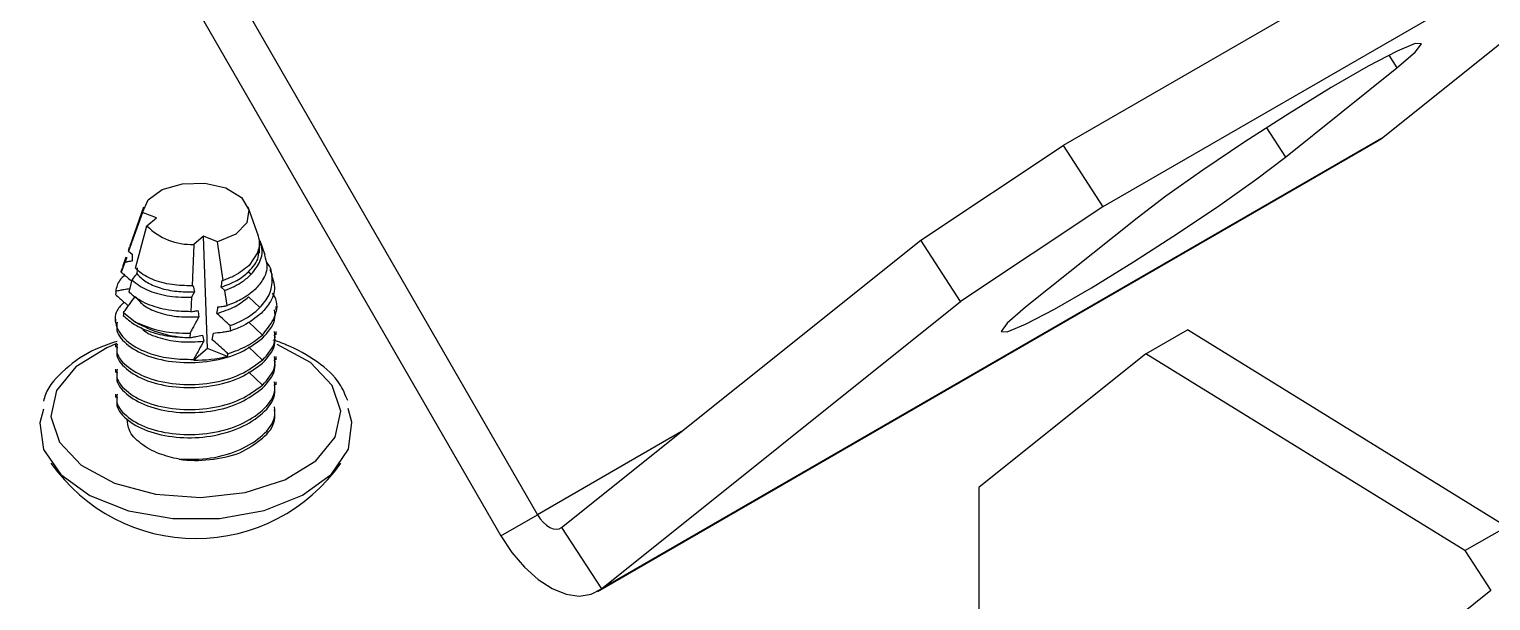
# Model space of a CAD drawing. Extents: x -0.9 to 11.7, y -14.6 to 0.
# Drawn here: x 4.133 to 5.624, y -5.421 to -4.838 of the extents above; entities that cross this region are included whole.
import ezdxf

# ---------------------------------------------------------------- set-up
doc = ezdxf.new("R2010")
doc.units = 0
doc.header["$LTSCALE"] = 0.5
doc.header["$MEASUREMENT"] = 0
doc.layers.add('Hardware', color=242, linetype='CONTINUOUS')
doc.layers.add('Mounting', color=4, linetype='CONTINUOUS')

msp = doc.modelspace()

# ---------------------------------------------------------------- linework, layer by layer
at = {"layer": 'Hardware', "linetype": 'Continuous', "lineweight": 25, "transparency": 16777216}
for p, q in [((4.2499, -5.0196), (4.2359, -5.0592)), ((4.367, -5.0489), (4.3567, -5.0196)), ((4.2488, -5.0248), (4.2347, -5.0643)), ((4.2631, -5.0304), (4.2488, -5.0248)), ((4.2534, -5.0386), (4.2631, -5.0304)), ((4.2416, -5.0817), (4.2534, -5.0386)), ((4.311, -5.0491), (4.3013, -5.0574)), ((4.3151, -5.1635), (4.311, -5.0491)), ((4.3253, -5.0547), (4.311, -5.0491)), ((4.2347, -5.0643), (4.2382, -5.0674)), ((4.3013, -5.0574), (4.2994, -5.0997)), ((4.3312, -5.0941), (4.3253, -5.0547)), ((4.3664, -5.0654), (4.3575, -5.0789)), ((4.3683, -5.0665), (4.3683, -5.0564)), ((4.3739, -5.0682), (4.3688, -5.0539)), ((4.2307, -5.0757), (4.2272, -5.0856)), ((4.2318, -5.0705), (4.2284, -5.0801)), ((4.2327, -5.0708), (4.2307, -5.0757)), ((4.2351, -5.1058), (4.2383, -5.0937)), ((4.3301, -5.0943), (4.3312, -5.0941)), ((4.3571, -5.0853), (4.3598, -5.0879)), ((4.3813, -5.0892), (4.3792, -5.0832)), ((4.2989, -5.1111), (4.2983, -5.126)), ((4.3018, -5.1058), (4.2989, -5.1111)), ((4.2994, -5.0997), (4.3006, -5.0995)), ((4.3328, -5.1045), (4.329, -5.101)), ((4.3351, -5.1198), (4.3328, -5.1045)), ((4.3571, -5.1108), (4.3686, -5.1218)), ((4.2295, -5.1269), (4.2418, -5.1365)), ((4.3853, -5.124), (4.3853, -5.1208)), ((4.2213, -5.1336), (4.2213, -5.1368)), ((4.3389, -5.1455), (4.3381, -5.1402)), ((4.3571, -5.1363), (4.3711, -5.1498)), ((4.2973, -5.1478), (4.2971, -5.1523)), ((4.2971, -5.1523), (4.2971, -5.1524)), ((4.3853, -5.1495), (4.3853, -5.1463)), ((4.2213, -5.1591), (4.2213, -5.1623)), ((4.3151, -5.1635), (4.3011, -5.1753)), ((4.3356, -5.1715), (4.3151, -5.1635)), ((4.3571, -5.1619), (4.3711, -5.1753)), ((4.3853, -5.175), (4.3853, -5.1718)), ((4.2213, -5.1846), (4.2213, -5.1878)), ((4.3571, -5.1874), (4.3711, -5.2008)), ((4.3853, -5.2006), (4.3853, -5.1974)), ((4.2213, -5.2101), (4.2213, -5.2133))]:
    msp.add_line(p, q, dxfattribs=at)
at = {"layer": 'Hardware', "linetype": 'Continuous', "lineweight": 25, "transparency": 16777216, "flags": 128}
for points in [[(4.2488, -5.0248), (4.2545, -5.0119), (4.2689, -5.0015), (4.2895, -4.9955), (4.3125, -4.9949), (4.3338, -4.9999), (4.3497, -5.0095), (4.3573, -5.0221), (4.3553, -5.0353), (4.3439, -5.0469), (4.3253, -5.0547)], [(4.2225, -5.1585), (4.2124, -5.1627), (4.1808, -5.1822), (4.1611, -5.2064), (4.1554, -5.2329), (4.1641, -5.2591), (4.1864, -5.2825), (4.2202, -5.3008), (4.2621, -5.3121), (4.3081, -5.3154), (4.3535, -5.3104), (4.3941, -5.2975), (4.4257, -5.278), (4.4454, -5.2538), (4.4511, -5.2273), (4.4424, -5.2011), (4.4201, -5.1777), (4.3863, -5.1594)], [(4.1478, -5.2252), (4.1442, -5.2391), (4.1479, -5.2665), (4.1654, -5.292), (4.1951, -5.3134), (4.2344, -5.3288), (4.2799, -5.3368), (4.3274, -5.3367), (4.3728, -5.3286), (4.412, -5.3131), (4.4416, -5.2916), (4.4588, -5.266), (4.4623, -5.2386), (4.4585, -5.2247)]]:
    msp.add_lwpolyline(points, dxfattribs=at)
at = {"layer": 'Hardware', "linetype": 'Continuous', "lineweight": 25, "transparency": 16777216}
for centre, radius, start, end in [((4.2983, -4.9944), 0.063, 224.5631, 272.6955), ((4.346, -5.0564), 0.0223, 336.2735, 19.7425), ((4.2992, -5.0405), 0.1118, 239.0827, 268.9145), ((4.3035, -5.0395), 0.1358, 268.996, 283.6435), ((4.3033, -5.1441), 0.1334, 262.5836, 289.5865), ((4.3033, -5.1765), 0.1806, 215.0831, 324.9169)]:
    msp.add_arc(centre, radius, start, end, dxfattribs=at)
for major_axis, ratio, start_param, end_param in [((0.0345, 0.4644), 0.11879, 2.106865, 2.124296), ((0.0568, 0.413), 0.076924, 2.224563, 2.242331), ((0.0345, 0.4644), 0.11879, 4.107927, 4.125516), ((0.0435, 0.5851), 0.11879, 2.061924, 2.068646), ((-0.0516, 0.455), 0.087058, 2.184743, 2.202005), ((0.0716, 0.5203), 0.076924, 2.179959, 2.186779), ((-0.0516, 0.455), 0.087058, 2.254986, 2.273088), ((0.0345, 0.4644), 0.11879, 4.035415, 4.053894), ((-0.0516, 0.455), 0.087058, 2.328929, 2.348117), ((0.0345, 0.4644), 0.11879, 3.958698, 3.978337), ((0.0435, 0.5851), 0.11879, 4.105801, 4.111201), ((-0.0651, 0.5733), 0.087058, 2.197793, 2.199315)]:
    msp.add_ellipse((4.3033, -4.8337), major_axis=major_axis, ratio=ratio, start_param=start_param, end_param=end_param, dxfattribs=at)
for points, knots in [([(4.2347, -5.0643), (4.2348, -5.0633), (4.2348, -5.0616), (4.2359, -5.06), (4.2363, -5.0594)], [0, 0, 0, 0, 0.597927, 1, 1, 1, 1]), ([(4.3571, -5.0853), (4.3615, -5.0804), (4.368, -5.0731), (4.3673, -5.0649), (4.367, -5.0621)], [0, 0, 0, 0, 0.662158, 1, 1, 1, 1]), ([(4.3598, -5.0879), (4.3631, -5.0836), (4.3699, -5.0749), (4.372, -5.0627), (4.3689, -5.0561), (4.368, -5.0542)], [0, 0, 0, 0, 0.410283, 0.832713, 1, 1, 1, 1]), ([(4.2272, -5.0856), (4.2272, -5.0851), (4.2273, -5.0833), (4.2284, -5.0816), (4.2292, -5.0805)], [0, 0, 0, 0, 0.303953, 1, 1, 1, 1]), ([(4.2382, -5.0743), (4.2368, -5.0746), (4.2343, -5.075), (4.2318, -5.0755), (4.2307, -5.0757)], [0, 0, 0, 0, 0.553329, 1, 1, 1, 1]), ([(4.2994, -5.0997), (4.2925, -5.0995), (4.278, -5.0991), (4.2585, -5.0937), (4.247, -5.087), (4.2426, -5.0826), (4.2416, -5.0817)], [0, 0, 0, 0, 0.2892147, 0.6028235, 0.9172916, 1, 1, 1, 1]), ([(4.3575, -5.0789), (4.3529, -5.0826), (4.3455, -5.0887), (4.3351, -5.0926), (4.3312, -5.0941)], [0, 0, 0, 0, 0.625129, 1, 1, 1, 1]), ([(4.3731, -5.0685), (4.3742, -5.0718), (4.3771, -5.0802), (4.3732, -5.0925), (4.3665, -5.1001), (4.3638, -5.1032)], [0, 0, 0, 0, 0.283174, 0.705394, 1, 1, 1, 1]), ([(4.3686, -5.1218), (4.3721, -5.1176), (4.3799, -5.1084), (4.382, -5.0923), (4.3799, -5.0803), (4.375, -5.0752), (4.3747, -5.0749)], [0, 0, 0, 0, 0.289061, 0.634043, 0.979457, 1, 1, 1, 1]), ([(4.2307, -5.0888), (4.2289, -5.0904), (4.2236, -5.0955), (4.2223, -5.1012), (4.2214, -5.1051)], [0, 0, 0, 0, 0.3290711, 1, 1, 1, 1]), ([(4.2272, -5.0856), (4.2283, -5.0866), (4.2318, -5.0898), (4.2355, -5.0929), (4.238, -5.0951)], [0, 0, 0, 0, 0.311744, 1, 1, 1, 1]), ([(4.2383, -5.0937), (4.2388, -5.0931), (4.2404, -5.0909), (4.242, -5.0887), (4.243, -5.0872)], [0, 0, 0, 0, 0.302927, 1, 1, 1, 1]), ([(4.2383, -5.0937), (4.2406, -5.0957), (4.2469, -5.1012), (4.2625, -5.1078), (4.2818, -5.1113), (4.2943, -5.1112), (4.2989, -5.1111)], [0, 0, 0, 0, 0.17859, 0.499536, 0.816877, 1, 1, 1, 1]), ([(4.243, -5.0872), (4.2459, -5.0901), (4.2517, -5.0959), (4.2661, -5.1021), (4.2833, -5.1058), (4.2957, -5.1058), (4.3018, -5.1058)], [0, 0, 0, 0, 0.2476686, 0.5055225, 0.7576665, 1, 1, 1, 1]), ([(4.329, -5.101), (4.3346, -5.0989), (4.3457, -5.0948), (4.3533, -5.0884), (4.3571, -5.0853)], [0, 0, 0, 0, 0.508709, 1, 1, 1, 1]), ([(4.3328, -5.1045), (4.3392, -5.1017), (4.3497, -5.097), (4.357, -5.0904), (4.3598, -5.0879)], [0, 0, 0, 0, 0.6080917, 1, 1, 1, 1]), ([(4.3803, -5.0896), (4.3816, -5.0927), (4.385, -5.1012), (4.3812, -5.1148), (4.3735, -5.1237), (4.3701, -5.1276)], [0, 0, 0, 0, 0.240366, 0.662643, 1, 1, 1, 1]), ([(4.2359, -5.1027), (4.2339, -5.103), (4.2305, -5.1035), (4.2257, -5.1044), (4.2228, -5.1049), (4.2214, -5.1051)], [0, 0, 0, 0, 0.417151, 0.708574, 1, 1, 1, 1]), ([(4.2214, -5.1086), (4.2228, -5.1098), (4.2257, -5.1124), (4.23, -5.1162), (4.233, -5.1186), (4.2345, -5.1198)], [0, 0, 0, 0, 0.328016, 0.656035, 1, 1, 1, 1]), ([(4.2295, -5.1269), (4.2305, -5.1255), (4.2325, -5.1227), (4.2364, -5.1172), (4.2394, -5.1131), (4.2414, -5.1104)], [0, 0, 0, 0, 0.252417, 0.504835, 1, 1, 1, 1]), ([(4.2983, -5.126), (4.2916, -5.1258), (4.2766, -5.1254), (4.2556, -5.1198), (4.2418, -5.1124), (4.2364, -5.1071), (4.2351, -5.1058)], [0, 0, 0, 0, 0.252713, 0.571095, 0.890838, 1, 1, 1, 1]), ([(4.2414, -5.1104), (4.2442, -5.1138), (4.2499, -5.1205), (4.266, -5.1277), (4.2855, -5.1317), (4.2995, -5.1313), (4.3064, -5.1311)], [0, 0, 0, 0, 0.24779, 0.505775, 0.75792, 1, 1, 1, 1]), ([(4.3246, -5.1278), (4.3312, -5.1257), (4.344, -5.1215), (4.3528, -5.1143), (4.3571, -5.1108)], [0, 0, 0, 0, 0.50834, 1, 1, 1, 1]), ([(4.3638, -5.1032), (4.3592, -5.107), (4.3512, -5.1135), (4.3399, -5.1179), (4.3351, -5.1198)], [0, 0, 0, 0, 0.56887, 1, 1, 1, 1]), ([(4.3711, -5.1498), (4.3759, -5.1438), (4.3856, -5.1318), (4.3874, -5.1159), (4.3822, -5.1084), (4.3813, -5.1072)], [0, 0, 0, 0, 0.449384, 0.910592, 1, 1, 1, 1]), ([(4.23, -5.1161), (4.2273, -5.1189), (4.2198, -5.1269), (4.221, -5.1419), (4.2329, -5.158), (4.254, -5.1687), (4.2779, -5.1742), (4.2934, -5.1745), (4.301, -5.1746)], [0, 0, 0, 0, 0.111679, 0.314637, 0.509549, 0.710743, 0.858211, 1, 1, 1, 1]), ([(4.2983, -5.126), (4.2993, -5.1259), (4.3016, -5.1255), (4.3039, -5.125), (4.3052, -5.1248)], [0, 0, 0, 0, 0.429588, 1, 1, 1, 1]), ([(4.3258, -5.1211), (4.3277, -5.1209), (4.3308, -5.1205), (4.3338, -5.12), (4.3351, -5.1198)], [0, 0, 0, 0, 0.609568, 1, 1, 1, 1]), ([(4.3381, -5.1402), (4.3395, -5.1397), (4.3488, -5.1361), (4.3597, -5.13), (4.3667, -5.1235), (4.3686, -5.1218)], [0, 0, 0, 0, 0.115809, 0.765213, 1, 1, 1, 1]), ([(4.3711, -5.153), (4.3766, -5.147), (4.3849, -5.1379), (4.384, -5.1276), (4.3836, -5.124)], [0, 0, 0, 0, 0.654264, 1, 1, 1, 1]), ([(4.2229, -5.1368), (4.2226, -5.1395), (4.2216, -5.1478), (4.2334, -5.1612), (4.2559, -5.173), (4.2863, -5.1787), (4.319, -5.1773), (4.35, -5.1687), (4.3641, -5.1582), (4.3711, -5.153)], [0, 0, 0, 0, 0.076242, 0.227176, 0.382973, 0.53877, 0.689703, 0.846866, 1, 1, 1, 1]), ([(4.2292, -5.1298), (4.2328, -5.133), (4.24, -5.1396), (4.2567, -5.1468), (4.2761, -5.1515), (4.2902, -5.1521), (4.2971, -5.1524)], [0, 0, 0, 0, 0.247631, 0.504277, 0.756424, 1, 1, 1, 1]), ([(4.2418, -5.1365), (4.2487, -5.1394), (4.2625, -5.1454), (4.2831, -5.1479), (4.2947, -5.1478), (4.2973, -5.1478)], [0, 0, 0, 0, 0.438042, 0.8761, 1, 1, 1, 1]), ([(4.2475, -5.1421), (4.2482, -5.1429), (4.2519, -5.1475), (4.2661, -5.1532), (4.2878, -5.1577), (4.3035, -5.1566), (4.3112, -5.156)], [0, 0, 0, 0, 0.064926, 0.38546, 0.698434, 1, 1, 1, 1]), ([(4.3064, -5.1311), (4.3047, -5.1341), (4.3023, -5.1386), (4.2993, -5.1442), (4.2979, -5.1467), (4.2973, -5.1478)], [0, 0, 0, 0, 0.541105, 0.811676, 1, 1, 1, 1]), ([(4.3381, -5.1402), (4.3375, -5.1396), (4.3355, -5.1378), (4.331, -5.1336), (4.3272, -5.1301), (4.3246, -5.1278)], [0, 0, 0, 0, 0.14554, 0.437363, 1, 1, 1, 1]), ([(4.3701, -5.1276), (4.3643, -5.1322), (4.3555, -5.1392), (4.3432, -5.1439), (4.3389, -5.1455)], [0, 0, 0, 0, 0.649225, 1, 1, 1, 1]), ([(4.2229, -5.1563), (4.2155, -5.1587), (4.1947, -5.1655), (4.1694, -5.1841), (4.1515, -5.2027), (4.1485, -5.2148), (4.1479, -5.217)], [0, 0, 0, 0, 0.2005884, 0.5597864, 0.9214503, 1, 1, 1, 1]), ([(4.2971, -5.1524), (4.2982, -5.1522), (4.3003, -5.1519), (4.3046, -5.1511), (4.3078, -5.1503), (4.31, -5.1498)], [0, 0, 0, 0, 0.249848, 0.499699, 1, 1, 1, 1]), ([(4.3112, -5.156), (4.3095, -5.1591), (4.307, -5.1637), (4.3036, -5.1699), (4.3019, -5.1731), (4.301, -5.1746)], [0, 0, 0, 0, 0.499961, 0.749977, 1, 1, 1, 1]), ([(4.336, -5.1689), (4.3347, -5.1677), (4.3314, -5.1647), (4.326, -5.1598), (4.3219, -5.1563), (4.3199, -5.1545)], [0, 0, 0, 0, 0.246446, 0.623126, 1, 1, 1, 1]), ([(4.3211, -5.1479), (4.3242, -5.1475), (4.3288, -5.147), (4.3347, -5.1461), (4.3376, -5.1457), (4.3389, -5.1455)], [0, 0, 0, 0, 0.51844, 0.777745, 1, 1, 1, 1]), ([(4.336, -5.1689), (4.343, -5.1664), (4.3568, -5.1614), (4.3664, -5.1536), (4.3711, -5.1498)], [0, 0, 0, 0, 0.508679, 1, 1, 1, 1]), ([(4.3711, -5.1753), (4.3766, -5.1693), (4.3849, -5.1602), (4.384, -5.1499), (4.3836, -5.1463)], [0, 0, 0, 0, 0.654264, 1, 1, 1, 1]), ([(4.3711, -5.1785), (4.3766, -5.1725), (4.3849, -5.1634), (4.384, -5.1531), (4.3836, -5.1495)], [0, 0, 0, 0, 0.654264, 1, 1, 1, 1]), ([(4.4581, -5.2166), (4.4557, -5.2108), (4.4497, -5.1959), (4.4279, -5.1763), (4.4056, -5.1639), (4.3896, -5.1573), (4.3851, -5.1559), (4.382, -5.1549)], [0, 0, 0, 0, 0.215585, 0.546434, 0.880774, 0.919383, 1, 1, 1, 1]), ([(4.2229, -5.1591), (4.2226, -5.1619), (4.2216, -5.1702), (4.2334, -5.1835), (4.2559, -5.1953), (4.2863, -5.201), (4.319, -5.1997), (4.35, -5.1911), (4.3641, -5.1805), (4.3711, -5.1753)], [0, 0, 0, 0, 0.076242, 0.227176, 0.382973, 0.53877, 0.689703, 0.846866, 1, 1, 1, 1]), ([(4.2229, -5.1623), (4.2226, -5.1651), (4.2216, -5.1734), (4.2334, -5.1867), (4.2559, -5.1985), (4.2863, -5.2042), (4.319, -5.2028), (4.35, -5.1942), (4.3641, -5.1837), (4.3711, -5.1785)], [0, 0, 0, 0, 0.076242, 0.227176, 0.382973, 0.53877, 0.689703, 0.846866, 1, 1, 1, 1]), ([(4.3711, -5.2008), (4.3766, -5.1948), (4.3849, -5.1857), (4.384, -5.1754), (4.3836, -5.1718)], [0, 0, 0, 0, 0.654264, 1, 1, 1, 1]), ([(4.2229, -5.1846), (4.2226, -5.1874), (4.2216, -5.1957), (4.2334, -5.209), (4.2559, -5.2209), (4.2863, -5.2265), (4.319, -5.2252), (4.35, -5.2166), (4.3641, -5.206), (4.3711, -5.2008)], [0, 0, 0, 0, 0.076242, 0.227176, 0.382973, 0.53877, 0.689703, 0.846866, 1, 1, 1, 1]), ([(4.3711, -5.204), (4.3766, -5.198), (4.3849, -5.1889), (4.384, -5.1786), (4.3836, -5.175)], [0, 0, 0, 0, 0.654264, 1, 1, 1, 1]), ([(4.2229, -5.1878), (4.2226, -5.1906), (4.2216, -5.1989), (4.2334, -5.2122), (4.2559, -5.224), (4.2863, -5.2297), (4.319, -5.2284), (4.35, -5.2198), (4.3641, -5.2092), (4.3711, -5.204)], [0, 0, 0, 0, 0.076242, 0.227176, 0.382973, 0.53877, 0.689703, 0.846866, 1, 1, 1, 1]), ([(4.2229, -5.2101), (4.2226, -5.2129), (4.2216, -5.2212), (4.2334, -5.2345), (4.2559, -5.2464), (4.2863, -5.252), (4.3191, -5.2507), (4.3496, -5.2419), (4.3725, -5.227), (4.3848, -5.2111), (4.3839, -5.2009), (4.3836, -5.1974)], [0, 0, 0, 0, 0.061782, 0.184089, 0.310337, 0.436585, 0.558892, 0.686247, 0.810337, 0.934427, 1, 1, 1, 1]), ([(4.2229, -5.2133), (4.2226, -5.2161), (4.2216, -5.2244), (4.2334, -5.2377), (4.2559, -5.2496), (4.2863, -5.2552), (4.3191, -5.2539), (4.3496, -5.2451), (4.3725, -5.2302), (4.3848, -5.2143), (4.3839, -5.2041), (4.3836, -5.2005)], [0, 0, 0, 0, 0.061782, 0.184089, 0.310337, 0.436585, 0.558892, 0.686247, 0.810337, 0.934427, 1, 1, 1, 1]), ([(4.2861, -5.2764), (4.2969, -5.2765), (4.3187, -5.2767), (4.3497, -5.2673), (4.3725, -5.2526), (4.3848, -5.2367), (4.3839, -5.2264), (4.3836, -5.2229)], [0, 0, 0, 0, 0.222392, 0.4469, 0.665652, 0.884404, 1, 1, 1, 1]), ([(4.348, -5.2698), (4.3563, -5.2652), (4.3727, -5.2561), (4.3847, -5.2398), (4.3839, -5.2296), (4.3836, -5.2261)], [0, 0, 0, 0, 0.400573, 0.792757, 1, 1, 1, 1]), ([(4.2861, -5.2764), (4.2792, -5.2747), (4.2642, -5.2711), (4.2463, -5.2607), (4.2342, -5.2481), (4.2336, -5.2391), (4.2333, -5.2352)], [0, 0, 0, 0, 0.232817, 0.510296, 0.787177, 1, 1, 1, 1])]:
    msp.add_open_spline(points, degree=3, knots=knots, dxfattribs=at)
at = {"layer": 'Mounting', "linetype": 'Continuous', "transparency": 16777216}
for p, q in [((4.1225, -4.4162), (4.6517, -5.3329)), ((4.0851, -4.4378), (4.6143, -5.3545)), ((5.8066, -4.5995), (5.1879, -4.9566)), ((5.8471, -4.6621), (5.2283, -5.0192)), ((5.5123, -4.9493), (5.8786, -4.6565)), ((5.5198, -4.8646), (5.5282, -4.8776)), ((5.4146, -4.9685), (5.5282, -4.8776)), ((5.3952, -4.9385), (5.4146, -4.9685)), ((4.7127, -5.4112), (5.5081, -4.9521)), ((5.5123, -4.9493), (4.7168, -5.4084)), ((5.0427, -5.053), (5.1879, -4.9566)), ((5.1879, -4.9566), (5.2283, -5.0192)), ((5.5081, -4.9521), (5.5123, -4.9493)), ((5.2283, -5.0192), (5.0831, -5.1156)), ((5.2631, -5.0307), (5.1495, -5.1215)), ((4.6763, -5.3459), (5.0427, -5.053)), ((5.0831, -5.1156), (5.0427, -5.053)), ((4.7168, -5.4084), (5.0831, -5.1156)), ((5.2722, -5.169), (5.3145, -5.1446)), ((5.6398, -5.3451), (5.3145, -5.1446)), ((5.2722, -5.169), (5.1018, -5.3053)), ((5.5975, -5.3695), (5.2722, -5.169)), ((4.7986, -5.2481), (4.6517, -5.3329)), ((5.1018, -5.3053), (5.1018, -5.8275)), ((4.6143, -5.3545), (4.6517, -5.3329)), ((4.6763, -5.3459), (4.7168, -5.4084)), ((5.5975, -5.3695), (5.6398, -5.3451)), ((5.5975, -5.3695), (5.6239, -5.4102)), ((5.6239, -5.4102), (5.1018, -5.8275))]:
    msp.add_line(p, q, dxfattribs=at)
at = {"layer": 'Mounting', "linetype": 'Continuous', "transparency": 16777216, "flags": 128}
for points in [[(5.5282, -4.8776), (5.5469, -4.8616), (5.5533, -4.853), (5.5469, -4.8526), (5.5283, -4.8604), (5.4989, -4.8759), (5.4612, -4.8976), (5.4181, -4.924), (5.3732, -4.9528), (5.3302, -4.9817), (5.2925, -5.0084), (5.2631, -5.0307)], [(5.1495, -5.1215), (5.1308, -5.1376), (5.1244, -5.1462), (5.1308, -5.1466), (5.1494, -5.1387), (5.1788, -5.1233), (5.2165, -5.1015), (5.2596, -5.0751), (5.3045, -5.0463), (5.3475, -5.0174), (5.3852, -4.9907), (5.4146, -4.9685)], [(4.6517, -5.3329), (4.6544, -5.337), (4.6575, -5.3406), (4.6608, -5.3435), (4.6642, -5.3458), (4.6677, -5.3472), (4.6709, -5.3476), (4.6738, -5.3472), (4.6763, -5.3459)], [(4.6143, -5.3545), (4.6255, -5.3714), (4.6383, -5.3864), (4.6522, -5.3988), (4.6665, -5.408), (4.6808, -5.4138), (4.6943, -5.4158), (4.7064, -5.414), (4.7168, -5.4084)]]:
    msp.add_lwpolyline(points, dxfattribs=at)

doc.saveas('drawing.dxf')
